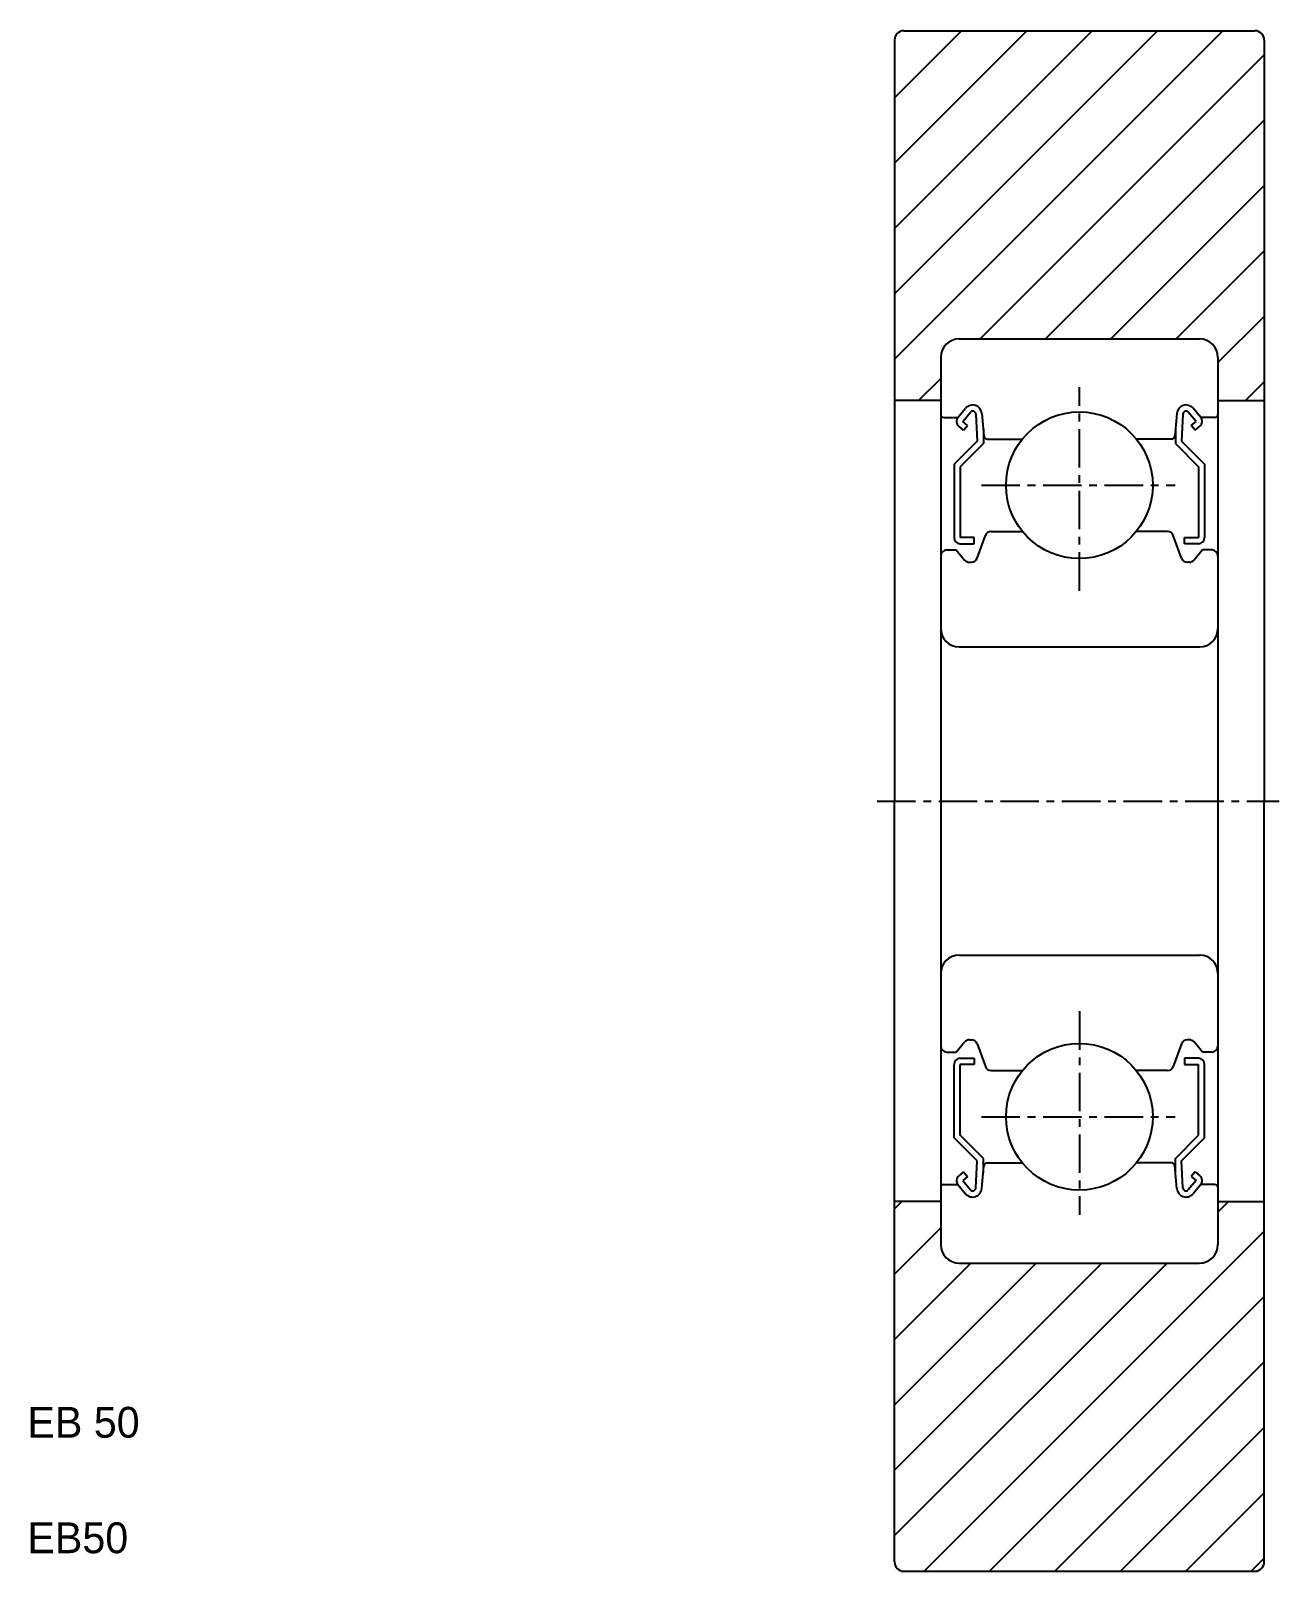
# Model space of a CAD drawing. Extents: x 2.6 to 43.1, y 1.9 to 51.9.
import ezdxf

# ---------------------------------------------------------------- set-up
doc = ezdxf.new("R2010")
doc.units = 0
doc.linetypes.add('CENTER', pattern=[2, 1.25, -0.25, 0.25, -0.25])
doc.layers.get('0').update_dxf_attribs({"linetype": 'CONTINUOUS'})
doc.layers.add('CENTER', color=1, linetype='CENTER')

msp = doc.modelspace()

# ---------------------------------------------------------------- linework, layer by layer
at = {"color": 3, "linetype": 'CONTINUOUS'}
for p, q in [((30.648, 49.74), (32.824, 51.916)), ((30.648, 47.618), (34.946, 51.916)), ((30.648, 45.497), (37.067, 51.916)), ((30.648, 43.376), (39.188, 51.916)), ((30.648, 41.254), (41.31, 51.916)), ((33.431, 41.916), (42.648, 51.133)), ((35.552, 41.916), (42.648, 49.012)), ((37.673, 41.916), (42.648, 46.89)), ((39.795, 41.916), (42.648, 44.769)), ((41.148, 41.148), (42.648, 42.648)), ((31.431, 39.916), (32.148, 40.633)), ((42.037, 39.916), (42.648, 40.527)), ((32.148, 15.177), (32.15, 15.18)), ((30.648, 13.677), (30.887, 13.916)), ((41.148, 13.571), (41.493, 13.916)), ((30.648, 11.556), (32.148, 13.056)), ((31.615, 1.916), (42.648, 12.949)), ((30.648, 9.435), (33.129, 11.916)), ((30.648, 7.313), (35.251, 11.916)), ((30.648, 5.192), (37.372, 11.916)), ((30.648, 3.071), (39.493, 11.916)), ((33.736, 1.916), (42.648, 10.828)), ((35.857, 1.916), (42.648, 8.707)), ((37.979, 1.916), (42.648, 6.585)), ((40.1, 1.916), (42.648, 4.464)), ((42.221, 1.916), (42.648, 2.343))]:
    msp.add_line(p, q, dxfattribs=at)
at = {"color": 7, "linetype": 'CONTINUOUS'}
for p, q in [((30.648, 51.616), (30.648, 26.916)), ((30.948, 51.916), (42.348, 51.916)), ((42.648, 51.616), (42.648, 26.916)), ((32.148, 39.916), (30.648, 39.916)), ((41.148, 39.916), (42.648, 39.916)), ((30.648, 2.216), (30.648, 26.916)), ((42.648, 2.216), (42.648, 26.916)), ((32.148, 13.916), (30.648, 13.916)), ((41.148, 13.916), (42.648, 13.916)), ((30.948, 1.916), (42.348, 1.916))]:
    msp.add_line(p, q, dxfattribs=at)
for p, q in [((32.748, 41.916), (40.548, 41.916)), ((32.148, 41.316), (32.148, 12.516)), ((41.148, 41.316), (41.148, 12.516)), ((32.708, 39.366), (32.957, 39.664)), ((32.861, 39.237), (33.111, 39.535)), ((40.435, 39.237), (40.185, 39.535)), ((40.588, 39.366), (40.338, 39.664)), ((32.248, 39.366), (32.708, 39.366)), ((32.886, 38.956), (32.733, 39.084)), ((33.014, 39.109), (32.861, 39.237)), ((32.886, 38.956), (33.014, 39.109)), ((33.288, 39.476), (33.331, 38.599)), ((33.486, 39.497), (33.551, 38.757)), ((39.81, 39.497), (39.745, 38.757)), ((40.008, 39.476), (39.965, 38.599)), ((40.282, 39.109), (40.435, 39.237)), ((40.41, 38.956), (40.282, 39.109)), ((40.41, 38.956), (40.563, 39.084)), ((41.048, 39.366), (40.588, 39.366)), ((33.331, 38.599), (32.581, 37.849)), ((33.531, 38.516), (32.781, 37.766)), ((33.531, 38.986), (33.531, 38.516)), ((33.65, 38.666), (34.798, 38.666)), ((39.645, 38.666), (38.497, 38.666)), ((39.765, 38.986), (39.765, 38.516)), ((39.765, 38.516), (40.515, 37.766)), ((39.965, 38.599), (40.715, 37.849)), ((32.581, 37.849), (32.581, 35.466)), ((32.781, 37.766), (32.781, 35.466)), ((40.515, 37.766), (40.515, 35.466)), ((40.715, 37.849), (40.715, 35.466)), ((33.33, 34.798), (33.598, 35.535)), ((33.786, 35.666), (34.798, 35.666)), ((39.51, 35.666), (38.497, 35.666)), ((39.966, 34.798), (39.698, 35.535)), ((32.348, 35.066), (32.648, 35.066)), ((32.648, 35.066), (32.923, 34.738)), ((33.231, 35.466), (32.781, 35.466)), ((32.781, 35.266), (33.231, 35.266)), ((33.231, 35.266), (33.231, 35.466)), ((40.065, 35.266), (40.065, 35.466)), ((40.065, 35.466), (40.515, 35.466)), ((40.515, 35.266), (40.065, 35.266)), ((40.648, 35.066), (40.372, 34.738)), ((40.948, 35.066), (40.648, 35.066)), ((33.077, 34.666), (33.142, 34.666)), ((40.219, 34.666), (40.154, 34.666)), ((32.748, 31.916), (40.548, 31.916)), ((32.748, 21.916), (40.548, 21.916)), ((32.648, 18.766), (32.923, 19.095)), ((33.077, 19.166), (33.142, 19.166)), ((33.33, 19.035), (33.598, 18.298)), ((39.966, 19.035), (39.698, 18.298)), ((40.219, 19.166), (40.154, 19.166)), ((40.648, 18.766), (40.372, 19.095)), ((32.348, 18.766), (32.648, 18.766)), ((32.781, 18.566), (33.231, 18.566)), ((33.231, 18.566), (33.231, 18.366)), ((40.065, 18.566), (40.065, 18.366)), ((40.515, 18.566), (40.065, 18.566)), ((40.948, 18.766), (40.648, 18.766)), ((32.581, 15.983), (32.581, 18.366)), ((33.231, 18.366), (32.781, 18.366)), ((32.781, 16.066), (32.781, 18.366)), ((33.786, 18.166), (34.798, 18.166)), ((39.51, 18.166), (38.497, 18.166)), ((40.065, 18.366), (40.515, 18.366)), ((40.515, 16.066), (40.515, 18.366)), ((40.715, 15.983), (40.715, 18.366)), ((33.531, 15.316), (32.781, 16.066)), ((39.765, 15.316), (40.515, 16.066)), ((33.331, 15.233), (32.581, 15.983)), ((39.965, 15.233), (40.715, 15.983)), ((33.288, 14.356), (33.331, 15.233)), ((33.486, 14.335), (33.551, 15.075)), ((33.531, 14.846), (33.531, 15.316)), ((33.65, 15.166), (34.798, 15.166)), ((33.937, 15.166), (33.937, 15.166)), ((34.224, 15.166), (34.225, 15.166)), ((39.645, 15.166), (38.497, 15.166)), ((39.81, 14.335), (39.745, 15.075)), ((39.765, 14.846), (39.765, 15.316)), ((40.008, 14.356), (39.965, 15.233)), ((32.886, 14.876), (32.733, 14.748)), ((33.014, 14.723), (32.861, 14.595)), ((32.861, 14.595), (33.111, 14.297)), ((32.886, 14.876), (33.014, 14.723)), ((40.435, 14.595), (40.185, 14.297)), ((40.41, 14.876), (40.282, 14.723)), ((40.282, 14.723), (40.435, 14.595)), ((40.41, 14.876), (40.563, 14.748)), ((32.248, 14.466), (32.708, 14.466)), ((32.708, 14.466), (32.957, 14.169)), ((40.588, 14.466), (40.338, 14.169)), ((41.048, 14.466), (40.588, 14.466)), ((32.748, 11.916), (40.548, 11.916))]:
    msp.add_line(p, q)
for centre in [(36.648, 37.166), (36.648, 16.666)]:
    msp.add_circle(centre, 2.381)
for centre, start, end in [((30.948, 51.616), 90, 180), ((42.348, 51.616), 0, 90), ((30.948, 2.216), 180, 270), ((42.348, 2.216), 270, 0)]:
    msp.add_arc(centre, 0.3, start, end, dxfattribs=at)
for centre, radius, start, end in [((32.748, 41.316), 0.6, 90, 180), ((40.548, 41.316), 0.6, 0, 90), ((33.187, 39.471), 0.3, 4.9968, 140.0029), ((33.188, 39.471), 0.1, 2.8198, 140.0022), ((40.108, 39.471), 0.3, 39.9971, 175.0032), ((40.108, 39.471), 0.1, 39.9978, 177.1802), ((32.248, 39.466), 0.1, 180, 270), ((32.861, 39.238), 0.2, 140.0029, 230.087), ((40.435, 39.238), 0.2, 309.913, 39.9971), ((41.048, 39.466), 0.1, 270, 0), ((33.65, 38.766), 0.1, 184.9968, 269.9995), ((39.645, 38.766), 0.1, 270.0005, 355.0032), ((33.786, 35.466), 0.2, 90, 159.9914), ((39.51, 35.466), 0.2, 20.0086, 90), ((32.348, 34.866), 0.2, 90, 180), ((32.781, 35.466), 0.2, 180, 270), ((40.515, 35.466), 0.2, 270, 0), ((40.948, 34.866), 0.2, 0, 90), ((33.077, 34.866), 0.2, 219.995, 270), ((33.142, 34.866), 0.2, 270, 339.9914), ((40.154, 34.866), 0.2, 200.0086, 270), ((40.219, 34.866), 0.2, 270, 320.005), ((32.748, 32.516), 0.6, 180, 270), ((40.548, 32.516), 0.6, 270, 0), ((32.748, 21.316), 0.6, 90, 180), ((40.548, 21.316), 0.6, 0, 90), ((33.077, 18.966), 0.2, 90, 140.005), ((33.142, 18.966), 0.2, 20.0086, 90), ((40.154, 18.966), 0.2, 90, 159.9914), ((40.219, 18.966), 0.2, 39.995, 90), ((32.348, 18.966), 0.2, 180, 270), ((32.781, 18.366), 0.2, 90, 180), ((40.515, 18.366), 0.2, 0, 90), ((40.948, 18.966), 0.2, 270, 0), ((33.786, 18.366), 0.2, 200.0086, 270), ((39.51, 18.366), 0.2, 270, 339.9914), ((33.65, 15.066), 0.1, 90.0005, 175.0032), ((39.645, 15.066), 0.1, 4.9968, 89.9995), ((32.861, 14.595), 0.2, 129.913, 219.9971), ((40.435, 14.595), 0.2, 320.0029, 50.087), ((32.248, 14.366), 0.1, 90, 180), ((33.187, 14.361), 0.3, 219.9971, 355.0032), ((33.188, 14.361), 0.1, 219.9978, 357.1802), ((40.108, 14.361), 0.3, 184.9968, 320.0029), ((40.108, 14.361), 0.1, 182.8198, 320.0022), ((41.048, 14.366), 0.1, 0, 90), ((32.748, 12.516), 0.6, 180, 270), ((40.548, 12.516), 0.6, 270, 0)]:
    msp.add_arc(centre, radius, start, end)
at = {"layer": 'CENTER', "color": 1, "linetype": 'CENTER'}
for p, q in [((36.648, 33.739), (36.648, 40.347)), ((33.469, 37.166), (39.754, 37.166)), ((30.084, 26.916), (43.135, 26.916)), ((36.648, 20.093), (36.648, 13.485)), ((33.469, 16.666), (39.754, 16.666))]:
    msp.add_line(p, q, dxfattribs=at)

# ---------------------------------------------------------------- texts
at = {"color": 7, "linetype": 'CONTINUOUS'}
for s, p in [('EB 50', (2.5, 6.25)), ('EB50', (2.5, 2.5))]:
    msp.add_text(s, height=1, dxfattribs=at).set_placement(p)

doc.saveas('drawing.dxf')
